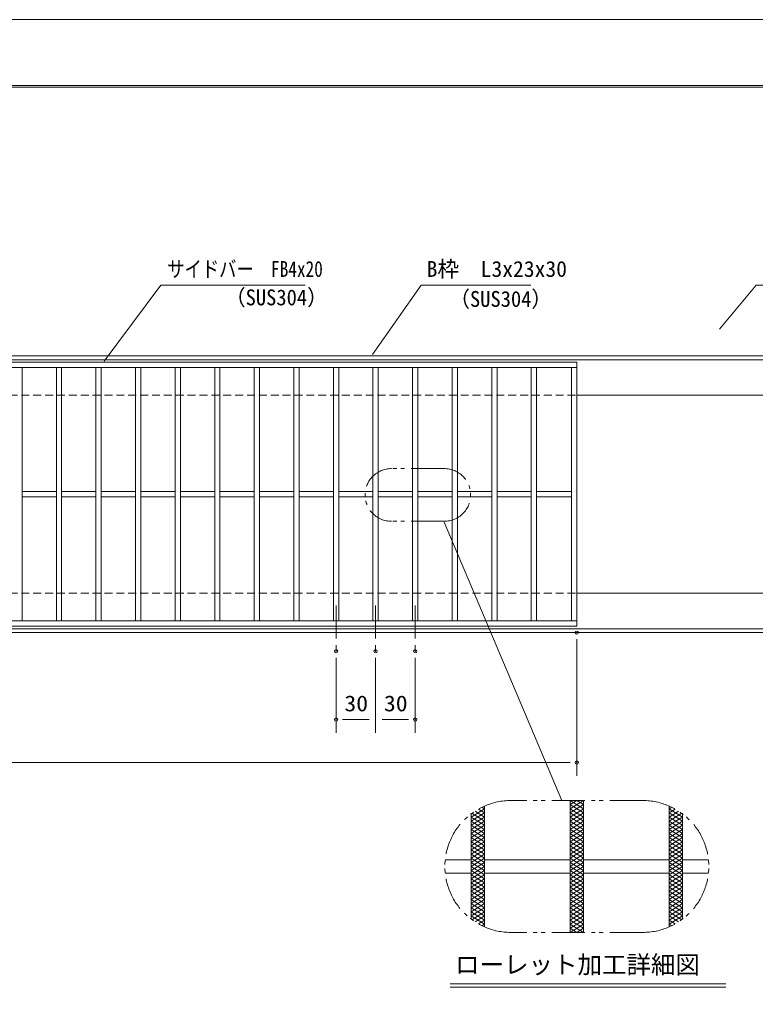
# Model space of a CAD drawing. Units: millimetres, scale not verified. Extents: x -1050 to 1050, y -742 to 742.
# Drawn here: x -218 to 340, y 6 to 742 of the extents above; entities that cross this region are included whole.
import ezdxf
from ezdxf.enums import TextEntityAlignment as Align

# ---------------------------------------------------------------- set-up
doc = ezdxf.new("R2010")
doc.units = ezdxf.units.MM
doc.header["$LTSCALE"] = 5
doc.header["$PDMODE"] = 32
doc.header["$PDSIZE"] = 2.5
for name, pattern in [('CHAIN1', [8, 5, -1, 1, -1]), ('DASHED1', [1.8, 1.2, -0.6]), ('DOUBLE_CHAIN1', [8.8, 5, -1, 0.6, -0.6, 0.6, -1])]:
    doc.linetypes.add(name, pattern=pattern)
for name, color, linetype, lineweight in [('0-0_7-図\u3000枠', 4, 'Continuous', 9), ('0-1_寸法注釈', 2, 'Continuous', 9), ('0-3_DEFPOINTS', 134, 'Continuous', 9), ('0-5_枠', 7, 'Continuous', 9), ('0-6_想像線', 134, 'DOUBLE_CHAIN1', 9), ('0-7_ハッチング', 4, 'Continuous', 9), ('0-8_蓋', 5, 'Continuous', 9), ('0-9_溝開口', 4, 'DASHED1', 9), ('0-A_中心線', 6, 'CHAIN1', 9)]:
    doc.layers.add(name, color=color, linetype=linetype, lineweight=lineweight)
doc.styles.add('HG丸ｺﾞｼｯｸM-PRO', font='')
doc.styles.add('ＭＳ ゴシック', font='')
doc.styles.get('HG丸ｺﾞｼｯｸM-PRO').set_extended_font_data('HG丸ｺﾞｼｯｸM-PRO')
doc.styles.get('ＭＳ ゴシック').set_extended_font_data('MS Gothic')

msp = doc.modelspace()

# ---------------------------------------------------------------- linework, layer by layer
at = {"layer": '0-0_7-図\u3000枠'}
msp.add_line((-973.75, 691.25), (998.75, 691.25), dxfattribs=at)
msp.add_lwpolyline([(-975, 692.5), (1000, 692.5), (1000, -692.5)], dxfattribs=at)
at = {"layer": '0-1_寸法注釈'}
for p, q in [((193.136, 150.159), (103.935, 361.249)), ((204.55, 272.475), (204.55, 168.953)), ((22.05, 258.328), (22.05, 201.522)), ((52.05, 258.328), (52.05, 201.522)), ((52.05, 258.328), (52.05, 201.522)), ((82.05, 258.328), (82.05, 201.522)), ((47.05, 211.522), (27.05, 211.522)), ((57.05, 211.522), (77.05, 211.522)), ((-785.45, 178.953), (199.55, 178.953)), ((108.505, 11.249), (317.544, 11.249)), ((108.505, 8.749), (317.544, 8.749))]:
    msp.add_line(p, q, dxfattribs=at)
for points in [[(-1.475, 540.949), (-110.699, 540.949), (-153.712, 483.27)], [(169.797, 540.968), (86.447, 540.968), (49.664, 488.288)], [(389.478, 540.968), (340.425, 540.968), (312.702, 507.538)]]:
    msp.add_lwpolyline(points, dxfattribs=at)
at = {"layer": '0-3_DEFPOINTS'}
msp.add_lwpolyline([(-1050, -742.5), (-1050, 742.5), (1050, 742.5), (1050, -742.5)], close=True, dxfattribs=at)
for p in [(204.55, 277.475), (22.05, 263.328), (52.05, 263.328), (82.05, 263.328), (22.05, 211.522), (82.05, 211.522), (204.55, 178.953)]:
    msp.add_point(p, dxfattribs=at)
at = {"layer": '0-5_枠'}
for p, q in [((-795.45, 487.475), (409.55, 487.475)), ((-792.45, 484.475), (407.714, 484.475)), ((204.55, 457.475), (409.55, 457.475)), ((204.55, 307.475), (409.55, 307.475)), ((-792.45, 280.475), (411.386, 280.475)), ((-795.45, 277.475), (409.55, 277.475))]:
    msp.add_line(p, q, dxfattribs=at)
at = {"layer": '0-6_想像線'}
for p, q in [((104.038, 401.93), (64.038, 401.93)), ((104.038, 361.93), (64.038, 361.93)), ((254.55, 150.159), (154.55, 150.159)), ((254.55, 50.159), (154.55, 50.159))]:
    msp.add_line(p, q, dxfattribs=at)
for centre, radius, start, end in [((64.038, 381.93), 20, 90, 270), ((104.038, 381.93), 20, 270, 90), ((154.55, 100.159), 50, 90, 270), ((254.55, 100.159), 50, 270, 90)]:
    msp.add_arc(centre, radius, start, end, dxfattribs=at)
at = {"layer": '0-7_ハッチング'}
for p, q in [((199.55, 147.034), (204.55, 150.159)), ((199.55, 150.159), (209.55, 143.909)), ((199.55, 143.909), (209.55, 150.159)), ((204.55, 150.159), (209.55, 147.034)), ((124.55, 137.659), (134.55, 143.909)), ((124.55, 134.534), (134.55, 140.784)), ((125.007, 140.498), (134.55, 134.534)), ((127.386, 142.137), (134.55, 137.659)), ((129.925, 143.675), (134.55, 140.784)), ((132.64, 145.103), (134.55, 143.909)), ((199.55, 147.034), (209.55, 140.784)), ((199.55, 140.784), (209.55, 147.034)), ((199.55, 143.909), (209.55, 137.659)), ((199.55, 137.659), (209.55, 143.909)), ((199.55, 140.784), (209.55, 134.534)), ((199.55, 134.534), (209.55, 140.784)), ((274.55, 143.909), (276.46, 145.103)), ((274.55, 143.909), (284.55, 137.659)), ((274.55, 140.784), (279.175, 143.675)), ((274.55, 137.659), (281.714, 142.137)), ((274.55, 140.784), (284.55, 134.534)), ((274.55, 134.534), (284.093, 140.498)), ((124.55, 131.409), (134.55, 137.659)), ((124.55, 137.659), (134.55, 131.409)), ((124.55, 128.284), (134.55, 134.534)), ((124.55, 134.534), (134.55, 128.284)), ((199.55, 131.409), (209.55, 137.659)), ((199.55, 137.659), (209.55, 131.409)), ((199.55, 128.284), (209.55, 134.534)), ((199.55, 134.534), (209.55, 128.284)), ((274.55, 131.409), (284.55, 137.659)), ((274.55, 137.659), (284.55, 131.409)), ((274.55, 128.284), (284.55, 134.534)), ((274.55, 134.534), (284.55, 128.284)), ((124.55, 125.159), (134.55, 131.409)), ((124.55, 131.409), (134.55, 125.159)), ((124.55, 122.034), (134.55, 128.284)), ((124.55, 128.284), (134.55, 122.034)), ((199.55, 125.159), (209.55, 131.409)), ((199.55, 131.409), (209.55, 125.159)), ((199.55, 122.034), (209.55, 128.284)), ((199.55, 128.284), (209.55, 122.034)), ((274.55, 125.159), (284.55, 131.409)), ((274.55, 131.409), (284.55, 125.159)), ((274.55, 122.034), (284.55, 128.284)), ((274.55, 128.284), (284.55, 122.034)), ((124.55, 118.909), (134.55, 125.159)), ((124.55, 125.159), (134.55, 118.909)), ((124.55, 115.784), (134.55, 122.034)), ((124.55, 122.034), (134.55, 115.784)), ((124.55, 118.909), (134.55, 112.659)), ((124.55, 112.659), (134.55, 118.909)), ((199.55, 118.909), (209.55, 125.159)), ((199.55, 125.159), (209.55, 118.909)), ((199.55, 115.784), (209.55, 122.034)), ((199.55, 122.034), (209.55, 115.784)), ((199.55, 118.909), (209.55, 112.659)), ((199.55, 112.659), (209.55, 118.909)), ((274.55, 118.909), (284.55, 125.159)), ((274.55, 125.159), (284.55, 118.909)), ((274.55, 115.784), (284.55, 122.034)), ((274.55, 122.034), (284.55, 115.784)), ((274.55, 118.909), (284.55, 112.659)), ((274.55, 112.659), (284.55, 118.909)), ((124.55, 115.784), (134.55, 109.534)), ((124.55, 109.534), (134.55, 115.784)), ((124.55, 112.659), (134.55, 106.409)), ((124.55, 106.409), (134.55, 112.659)), ((199.55, 115.784), (209.55, 109.534)), ((199.55, 109.534), (209.55, 115.784)), ((199.55, 112.659), (209.55, 106.409)), ((199.55, 106.409), (209.55, 112.659)), ((274.55, 115.784), (284.55, 109.534)), ((274.55, 109.534), (284.55, 115.784)), ((274.55, 112.659), (284.55, 106.409)), ((274.55, 106.409), (284.55, 112.659)), ((124.55, 109.534), (134.55, 103.284)), ((124.55, 103.284), (134.55, 109.534)), ((124.55, 106.409), (134.55, 100.159)), ((124.55, 100.159), (134.55, 106.409)), ((124.55, 103.284), (134.55, 97.034)), ((124.55, 97.034), (134.55, 103.284)), ((199.55, 109.534), (209.55, 103.284)), ((199.55, 103.284), (209.55, 109.534)), ((199.55, 106.409), (209.55, 100.159)), ((199.55, 100.159), (209.55, 106.409)), ((199.55, 103.284), (209.55, 97.034)), ((199.55, 97.034), (209.55, 103.284)), ((274.55, 109.534), (284.55, 103.284)), ((274.55, 103.284), (284.55, 109.534)), ((274.55, 106.409), (284.55, 100.159)), ((274.55, 100.159), (284.55, 106.409)), ((274.55, 103.284), (284.55, 97.034)), ((274.55, 97.034), (284.55, 103.284)), ((124.55, 100.159), (134.55, 93.909)), ((124.55, 93.909), (134.55, 100.159)), ((124.55, 97.034), (134.55, 90.784)), ((124.55, 90.784), (134.55, 97.034)), ((199.55, 100.159), (209.55, 93.909)), ((199.55, 93.909), (209.55, 100.159)), ((199.55, 97.034), (209.55, 90.784)), ((199.55, 90.784), (209.55, 97.034)), ((274.55, 100.159), (284.55, 93.909)), ((274.55, 93.909), (284.55, 100.159)), ((274.55, 97.034), (284.55, 90.784)), ((274.55, 90.784), (284.55, 97.034)), ((124.55, 93.909), (134.55, 87.659)), ((124.55, 87.659), (134.55, 93.909)), ((124.55, 90.784), (134.55, 84.534)), ((124.55, 84.534), (134.55, 90.784)), ((199.55, 93.909), (209.55, 87.659)), ((199.55, 87.659), (209.55, 93.909)), ((199.55, 90.784), (209.55, 84.534)), ((199.55, 84.534), (209.55, 90.784)), ((274.55, 93.909), (284.55, 87.659)), ((274.55, 87.659), (284.55, 93.909)), ((274.55, 90.784), (284.55, 84.534)), ((274.55, 84.534), (284.55, 90.784)), ((124.55, 87.659), (134.55, 81.409)), ((124.55, 81.409), (134.55, 87.659)), ((124.55, 84.534), (134.55, 78.284)), ((124.55, 78.284), (134.55, 84.534)), ((124.55, 81.409), (134.55, 75.159)), ((124.55, 75.159), (134.55, 81.409)), ((199.55, 87.659), (209.55, 81.409)), ((199.55, 81.409), (209.55, 87.659)), ((199.55, 84.534), (209.55, 78.284)), ((199.55, 78.284), (209.55, 84.534)), ((199.55, 81.409), (209.55, 75.159)), ((199.55, 75.159), (209.55, 81.409)), ((274.55, 87.659), (284.55, 81.409)), ((274.55, 81.409), (284.55, 87.659)), ((274.55, 84.534), (284.55, 78.284)), ((274.55, 78.284), (284.55, 84.534)), ((274.55, 81.409), (284.55, 75.159)), ((274.55, 75.159), (284.55, 81.409)), ((124.55, 72.034), (134.55, 78.284)), ((124.55, 78.284), (134.55, 72.034)), ((124.55, 68.909), (134.55, 75.159)), ((124.55, 75.159), (134.55, 68.909)), ((199.55, 72.034), (209.55, 78.284)), ((199.55, 78.284), (209.55, 72.034)), ((199.55, 68.909), (209.55, 75.159)), ((199.55, 75.159), (209.55, 68.909)), ((274.55, 72.034), (284.55, 78.284)), ((274.55, 78.284), (284.55, 72.034)), ((274.55, 68.909), (284.55, 75.159)), ((274.55, 75.159), (284.55, 68.909)), ((124.55, 65.784), (134.55, 72.034)), ((124.55, 72.034), (134.55, 65.784)), ((124.55, 62.659), (134.55, 68.909)), ((124.55, 68.909), (134.55, 62.659)), ((199.55, 65.784), (209.55, 72.034)), ((199.55, 72.034), (209.55, 65.784)), ((199.55, 62.659), (209.55, 68.909)), ((199.55, 68.909), (209.55, 62.659)), ((274.55, 65.784), (284.55, 72.034)), ((274.55, 72.034), (284.55, 65.784)), ((274.55, 62.659), (284.55, 68.909)), ((274.55, 68.909), (284.55, 62.659)), ((124.55, 65.784), (134.55, 59.534)), ((124.55, 62.659), (134.55, 56.409)), ((125.007, 59.82), (134.55, 65.784)), ((127.386, 58.182), (134.55, 62.659)), ((129.925, 56.643), (134.55, 59.534)), ((199.55, 59.534), (209.55, 65.784)), ((199.55, 65.784), (209.55, 59.534)), ((199.55, 56.409), (209.55, 62.659)), ((199.55, 62.659), (209.55, 56.409)), ((199.55, 53.284), (209.55, 59.534)), ((199.55, 59.534), (209.55, 53.284)), ((274.55, 59.534), (284.55, 65.784)), ((274.55, 65.784), (284.093, 59.82)), ((274.55, 62.659), (281.714, 58.182)), ((274.55, 56.409), (284.55, 62.659)), ((274.55, 59.534), (279.175, 56.643)), ((132.64, 55.215), (134.55, 56.409)), ((199.55, 50.159), (209.55, 56.409)), ((199.55, 56.409), (209.55, 50.159)), ((199.55, 53.284), (204.55, 50.159)), ((204.55, 50.159), (209.55, 53.284)), ((274.55, 56.409), (276.46, 55.215))]:
    msp.add_line(p, q, dxfattribs=at)
at = {"layer": '0-8_蓋'}
for p, q in [((204.55, 482.475), (-790.45, 482.475)), ((204.55, 282.475), (204.55, 482.475)), ((204.55, 478.475), (-790.45, 478.475)), ((-215.95, 478.475), (-215.95, 286.475)), ((-189.95, 478.475), (-189.95, 286.475)), ((-185.95, 478.475), (-185.95, 286.475)), ((-159.95, 478.475), (-159.95, 286.475)), ((-155.95, 478.475), (-155.95, 286.475)), ((-129.95, 478.475), (-129.95, 286.475)), ((-125.95, 478.475), (-125.95, 286.475)), ((-99.95, 478.475), (-99.95, 286.475)), ((-95.95, 478.475), (-95.95, 286.475)), ((-69.95, 478.475), (-69.95, 286.475)), ((-65.95, 478.475), (-65.95, 286.475)), ((-39.95, 478.475), (-39.95, 286.475)), ((-35.95, 478.475), (-35.95, 286.475)), ((-9.95, 478.475), (-9.95, 286.475)), ((-5.95, 478.475), (-5.95, 286.475)), ((20.05, 478.475), (20.05, 286.475)), ((24.05, 478.475), (24.05, 286.475)), ((50.05, 478.475), (50.05, 286.475)), ((54.05, 478.475), (54.05, 286.475)), ((80.05, 478.475), (80.05, 286.475)), ((84.05, 478.475), (84.05, 286.475)), ((110.05, 478.475), (110.05, 286.475)), ((114.05, 478.475), (114.05, 286.475)), ((140.05, 478.475), (140.05, 286.475)), ((144.05, 478.475), (144.05, 286.475)), ((170.05, 478.475), (170.05, 286.475)), ((174.05, 478.475), (174.05, 286.475)), ((200.55, 286.475), (200.55, 478.475)), ((-189.95, 384.475), (-215.95, 384.475)), ((-159.95, 384.475), (-185.95, 384.475)), ((-129.95, 384.475), (-155.95, 384.475)), ((-99.95, 384.475), (-125.95, 384.475)), ((-69.95, 384.475), (-95.95, 384.475)), ((-39.95, 384.475), (-65.95, 384.475)), ((-9.95, 384.475), (-35.95, 384.475)), ((20.05, 384.475), (-5.95, 384.475)), ((50.05, 384.475), (24.05, 384.475)), ((80.05, 384.475), (54.05, 384.475)), ((110.05, 384.475), (84.05, 384.475)), ((140.05, 384.475), (114.05, 384.475)), ((170.05, 384.475), (144.05, 384.475)), ((200.55, 384.475), (174.05, 384.475)), ((-189.95, 380.475), (-215.95, 380.475)), ((-159.95, 380.475), (-185.95, 380.475)), ((-129.95, 380.475), (-155.95, 380.475)), ((-99.95, 380.475), (-125.95, 380.475)), ((-69.95, 380.475), (-95.95, 380.475)), ((-39.95, 380.475), (-65.95, 380.475)), ((-9.95, 380.475), (-35.95, 380.475)), ((20.05, 380.475), (-5.95, 380.475)), ((50.05, 380.475), (24.05, 380.475)), ((80.05, 380.475), (54.05, 380.475)), ((110.05, 380.475), (84.05, 380.475)), ((140.05, 380.475), (114.05, 380.475)), ((170.05, 380.475), (144.05, 380.475)), ((200.55, 380.475), (174.05, 380.475)), ((-790.45, 286.475), (204.55, 286.475)), ((-790.45, 282.475), (204.55, 282.475)), ((199.55, 150.159), (199.55, 50.159)), ((199.55, 150.159), (199.55, 50.159)), ((209.55, 150.159), (209.55, 50.159)), ((209.55, 150.159), (209.55, 50.159)), ((124.55, 140.159), (124.55, 60.159)), ((124.55, 140.159), (124.55, 60.159)), ((134.55, 145.985), (134.55, 54.333)), ((134.55, 145.985), (134.55, 54.333)), ((274.55, 145.985), (274.55, 54.333)), ((274.55, 145.985), (274.55, 54.333)), ((284.55, 140.159), (284.55, 60.159)), ((284.55, 140.159), (284.55, 60.159)), ((104.801, 105.159), (124.55, 105.159)), ((134.55, 105.159), (199.55, 105.159)), ((209.55, 105.159), (274.55, 105.159)), ((284.55, 105.159), (304.299, 105.159)), ((104.801, 95.159), (124.55, 95.159)), ((134.55, 95.159), (199.55, 95.159)), ((209.55, 95.159), (274.55, 95.159)), ((284.55, 95.159), (304.299, 95.159))]:
    msp.add_line(p, q, dxfattribs=at)
at = {"layer": '0-9_溝開口'}
for p, q in [((-765.45, 457.475), (204.55, 457.475)), ((-765.45, 307.475), (204.55, 307.475))]:
    msp.add_line(p, q, dxfattribs=at)
at = {"layer": '0-A_中心線'}
for p, q in [((22.05, 297.969), (22.05, 263.328)), ((52.05, 297.969), (52.05, 263.328)), ((82.05, 297.969), (82.05, 263.328))]:
    msp.add_line(p, q, dxfattribs=at)

# ---------------------------------------------------------------- texts
at = {"layer": '0-1_寸法注釈', "color": 7, "style": 'ＭＳ ゴシック'}
for s, width, p in [('サイドバー\u3000FB4x20', 0.8, (-105.921, 543.636)), ('（SUS304）', 0.95, (-62.079, 522.081)), ('（SUS304）', 0.95, (107.958, 520.919)), ('30', 1.1, (28.317, 214.209)), ('30', 1.1, (58.317, 214.209))]:
    msp.add_text(s, height=12.02, dxfattribs=dict(at, width=width)).set_placement(p, align=Align.BOTTOM_LEFT)
at = {"layer": '0-1_寸法注釈', "color": 7}
for s, height, style, p in [('B枠\u3000L3x23x30', 12.02, 'ＭＳ ゴシック', (90.7, 543.655)), ('ローレット加工詳細図', 13.6, 'HG丸ｺﾞｼｯｸM-PRO', (112.318, 14.821))]:
    msp.add_text(s, height=height, dxfattribs=dict(at, style=style)).set_placement(p, align=Align.BOTTOM_LEFT)

doc.saveas('drawing.dxf')
